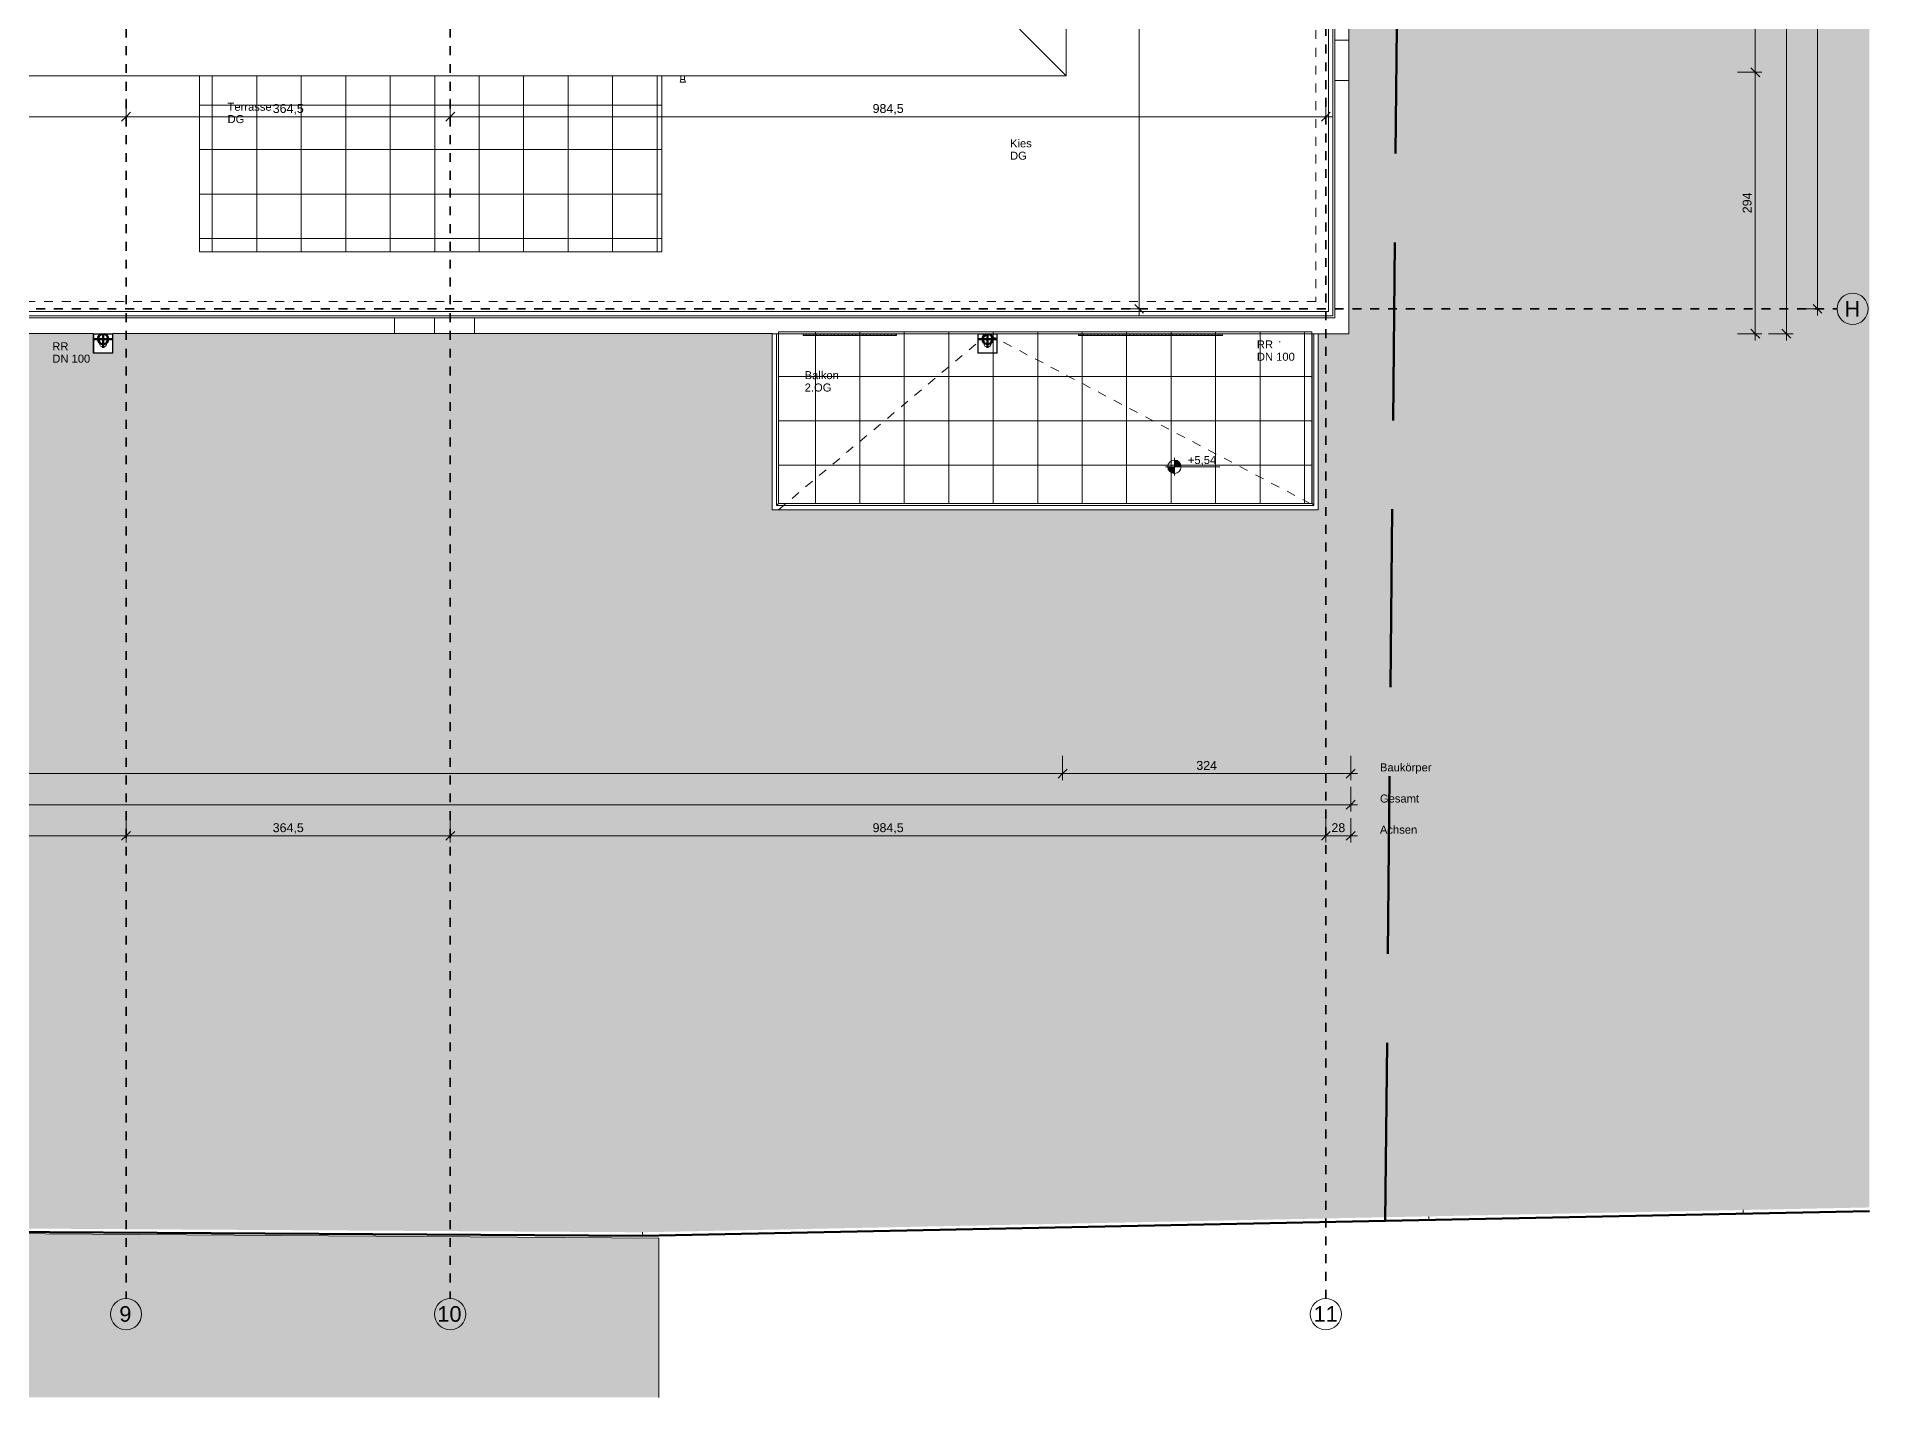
# Model space of a CAD drawing. Header units: metres. Extents: x 3.3 to 48.5, y 58.8 to 100.4.
# Drawn here: x 27.91 to 48.51, y 58.84 to 74.14 of the extents above; entities that cross this region are included whole.
import ezdxf

# ---------------------------------------------------------------- set-up
doc = ezdxf.new("R2010")
doc.units = ezdxf.units.M
doc.linetypes.add('Strich Punkt Mittel', pattern=[0.015875, 0.00635, -0.004763, 0, -0.004763])
doc.linetypes.add('Verdeckt', pattern=[0.003, 0.002, -0.001])
for name, color, linetype, lineweight in [('A-DETL-GENF_', 92, 'Continuous', 13), ('A-FLOR-HRAL', 11, 'Continuous', 5), ('A_2D', 7, 'Continuous', 5), ('A_Bemassung-50_', 4, 'Continuous', 9), ('A_Bemassung_', 4, 'Continuous', 9), ('A_Beschriftung_', 7, 'Continuous', 9), ('A_Decken', 8, 'Continuous', 13), ('A_Gelaender', 7, 'Continuous', 13), ('A_Grundstuecksgrenze', 5, 'Continuous', 70), ('A_Raeume', 7, 'Continuous', 13), ('A_Raster_', 1, 'Continuous', 9), ('A_Waende', 7, 'Continuous', 13), ('G-ANNO-DIMS_', 111, 'Continuous', 9), ('HT_E-Gesamt', 2, 'Continuous', 13), ('M-EQPM', 50, 'Continuous', 5), ('P-PIPE', 3, 'Continuous', 5), ('P-PIPE-CNTR', 3, 'Continuous', 5), ('Text', 250, 'Continuous', 9)]:
    doc.layers.add(name, color=color, linetype=linetype, lineweight=lineweight)
doc.styles.add('Arial', font='arial.ttf', dxfattribs={"height": 0.175})
doc.styles.add('Arial_1', font='arial.ttf', dxfattribs={"height": 0.09})
doc.styles.add('Arial_3', font='arial.ttf', dxfattribs={"height": 0.1})
doc.styles.add('Arial_7', font='arial.ttf', dxfattribs={"height": 0.0018})
doc.dimstyles.new('WGA-Bemaßung', dxfattribs={"dimscale": 0.3048, "dimtxt": 0.102026, "dimasz": 0.328084, "dimexe": 0.246063, "dimexo": 0.0625, "dimgap": 0.04101, "dimtad": 1, "dimdec": 1, "dimlfac": 100, "dimrnd": 0.5, "dimdsep": 46, "dimtxsty": 'Arial_3', "dimblk1": 'OBLIQUE', "dimblk2": 'OBLIQUE', "dimsah": 1, "dimcen": 0.09, "dimdle": 0.246063, "dimazin": 2, "dimtfac": 1, "dimtdec": 4, "dimtix": 1, "dimtmove": 0, "dimatfit": 3, "dimfxl": 0.656168, "dimfxlon": 1, "dimtvp": 1, "dimtolj": 1, "dimtzin": 0, "dimarcsym": 2})
pattern_1 = [(270, (0, 0.6096), (0.04, 0), [])]

# ---------------------------------------------------------------- blocks, each defined once
blk = doc.blocks.new('Geländer - Geländer-3409963-263_PP_DDS_BT1')
at = {"layer": 'A_Gelaender', "lineweight": 5}
for p, q in [((36.248, 68.888), (36.248, 70.798)), ((42.248, 70.798), (42.248, 68.888)), ((36.228, 68.868), (36.248, 68.888)), ((42.248, 68.888), (36.248, 68.888)), ((42.268, 68.868), (42.248, 68.888))]:
    blk.add_line(p, q, dxfattribs=at)
blk = doc.blocks.new('Typ des oberen Holms - Oberer Geländerholm_Innen_-3409968-263_PP_DDS_BT1')
at = {"layer": 'A_Gelaender', "lineweight": 5}
for p, q in [((36.228, 70.798), (36.228, 68.868)), ((42.268, 68.868), (42.268, 70.798)), ((36.228, 68.868), (42.268, 68.868))]:
    blk.add_line(p, q, dxfattribs=at)
blk = doc.blocks.new('Typ des oberen Holms - Oberer Geländerholm_Innen_-V3-263_PP_DDS_BT1')
at = {"layer": 'A_Gelaender', "lineweight": 5}
for p, q in [((36.228, 70.798), (36.228, 68.868)), ((42.268, 68.868), (42.268, 70.798)), ((36.228, 68.868), (42.268, 68.868))]:
    blk.add_line(p, q, dxfattribs=at)
blk = doc.blocks.new('Typ des oberen Holms - Oberer Geländerholm_Innen_-3410094-263_PP_DDS_BT1')
at = {"layer": 'A_Gelaender', "lineweight": 5}
for p, q in [((42.433, 71.048), (42.433, 87.588)), ((42.483, 87.638), (42.483, 70.998)), ((42.483, 70.998), (7.843, 70.998)), ((7.893, 71.048), (42.433, 71.048))]:
    blk.add_line(p, q, dxfattribs=at)
blk = doc.blocks.new('Typ des oberen Holms - Oberer Geländerholm_Innen_-V4-263_PP_DDS_BT1')
at = {"layer": 'A_Gelaender', "lineweight": 5}
for p, q in [((42.433, 87.588), (42.433, 71.048)), ((42.483, 87.638), (42.483, 70.998)), ((42.483, 70.998), (7.843, 70.998)), ((42.433, 71.048), (7.893, 71.048))]:
    blk.add_line(p, q, dxfattribs=at)
blk = doc.blocks.new('Basiswand _ Attika_BLE_0340_0100 - ___-7444911-263_PP_DDS_BT1')
at = {"layer": 'A_Waende'}
for p, q in [((38.963, 74.218), (39.483, 73.698)), ((39.483, 73.698), (10.843, 73.698))]:
    blk.add_line(p, q, dxfattribs=at)
blk = doc.blocks.new('Basiswand _ Attika_BLE_0340_0100 - ___-7444921-263_PP_DDS_BT1')
at = {"layer": 'A_Waende'}
for p, q in [((38.963, 84.938), (39.483, 85.458)), ((39.483, 85.458), (39.483, 73.698)), ((38.963, 84.938), (38.963, 78.425)), ((38.963, 77.975), (38.963, 74.218)), ((39.483, 73.698), (38.963, 74.218))]:
    blk.add_line(p, q, dxfattribs=at)
blk = doc.blocks.new('HLS_Rigol - 20x8cm-V22-263_PP_DDS_BT1')
at = {"layer": 'M-EQPM'}
h = blk.add_hatch(dxfattribs=at)
h.set_pattern_fill('FP_22', color=256, style=0, pattern_type=2)
h.set_pattern_definition(pattern_1)
h.paths.add_polyline_path([(1.029, -0.095), (1.05, -0.095), (1.05, -0.08), (0, -0.08), (0, -0.095), (0.852, -0.095)])
for p, q in [((0, -0.095), (0, -0.08)), ((0, -0.095), (1.05, -0.095)), ((0, -0.1), (0, -0.097)), ((0, -0.097), (1.05, -0.097)), ((0, -0.1), (1.05, -0.1)), ((0, -0.1), (1.05, -0.1)), ((1.05, -0.08), (1.05, -0.095)), ((1.05, -0.097), (1.05, -0.1))]:
    blk.add_line(p, q, dxfattribs=at)
blk = doc.blocks.new('HLS_Rigol - 20x8cm-V21-263_PP_DDS_BT1')
at = {"layer": 'M-EQPM'}
h = blk.add_hatch(dxfattribs=at)
h.set_pattern_fill('FP_22', color=256, style=0, pattern_type=2)
h.set_pattern_definition(pattern_1)
h.paths.add_polyline_path([(0.884, -0.095), (1.62, -0.095), (1.62, -0.08), (0, -0.08), (0, -0.095), (0.707, -0.095)])
for p, q in [((0, -0.095), (0, -0.08)), ((0, -0.095), (1.62, -0.095)), ((0, -0.1), (0, -0.097)), ((0, -0.097), (1.62, -0.097)), ((0, -0.1), (1.62, -0.1)), ((0, -0.1), (1.62, -0.1)), ((1.62, -0.08), (1.62, -0.095)), ((1.62, -0.097), (1.62, -0.1))]:
    blk.add_line(p, q, dxfattribs=at)
blk = doc.blocks.new('Kemperventil - Standard-10796993-263_PP_DDS_BT1')
at = {"layer": 'HT_E-Gesamt'}
for p, q in [((0.125, 0.19), (0.119, 0.19)), ((0.131, 0.19), (0.125, 0.19))]:
    blk.add_line(p, q, dxfattribs=at)
blk = doc.blocks.new('Kemperventil - Standard-V34-263_PP_DDS_BT1')
at = {"layer": 'HT_E-Gesamt'}
for p, q in [((0.095, 0.19), (0.105, 0.16)), ((0.125, 0.19), (0.095, 0.19)), ((0.105, 0.16), (0.105, 0.12)), ((0.125, 0.16), (0.105, 0.16)), ((0.155, 0.19), (0.125, 0.19)), ((0.145, 0.16), (0.125, 0.16)), ((0.145, 0.16), (0.155, 0.19)), ((0.145, 0.12), (0.145, 0.16))]:
    blk.add_line(p, q, dxfattribs=at)
blk = doc.blocks.new('Allg_Notueberlauf_rechteckig1 - Allg_Notueberlauf_rechteckig 100x600-10978595-263_PP_DDS_BT1')
at = {"layer": 'A-DETL-GENF_'}
blk.add_line((42.503, 74.098), (42.663, 74.098), dxfattribs=at)
blk = doc.blocks.new('HLS_Wasserfangkasten - HLS_Wasserfangkasten-10979366-263_PP_DDS_BT1')
at = {"layer": 'M-EQPM'}
for p, q in [((-0.11, 0.11), (-0.11, -0.11)), ((-0.105, -0.105), (-0.105, 0.105)), ((-0.105, 0.105), (0.105, 0.105)), ((0.105, 0.105), (0.105, -0.105)), ((0.11, -0.11), (0.11, 0.11)), ((-0.11, -0.11), (0.11, -0.11)), ((0.105, -0.105), (-0.105, -0.105))]:
    blk.add_line(p, q, dxfattribs=at)
for start, end in [(167.3361, 180), (180, 360), (360, 12.6639)]:
    blk.add_arc((0, 0), 0.04, start, end, dxfattribs=at)
blk = doc.blocks.new('HLS_Wasserfangkasten - HLS_Wasserfangkasten-V37-263_PP_DDS_BT1')
at = {"layer": 'M-EQPM'}
for p, q in [((-0.105, -0.105), (-0.105, 0.105)), ((-0.105, 0.105), (0.105, 0.105)), ((0.105, 0.105), (0.105, -0.105)), ((0.105, -0.105), (-0.105, -0.105))]:
    blk.add_line(p, q, dxfattribs=at)
for start, end in [(167.3567, 180), (180, 360), (360, 12.6433)]:
    blk.add_arc((0, 0), 0.04, start, end, dxfattribs=at)
blk = doc.blocks.new('Allg_Notueberlauf_rechteckig1 - Allg_Notueberlauf_rechteckig 100x600-V42-263_PP_DDS_BT1')
at = {"layer": 'A-DETL-GENF_'}
blk.add_line((32.381, 70.978), (32.381, 70.801), dxfattribs=at)
blk = doc.blocks.new('Family - ___-3180367-263_PP_DDS_BT1')
at = {"layer": 'A_Grundstuecksgrenze'}
for p, q in [((3.628, 60.842), (34.721, 60.655)), ((34.721, 60.655), (43.074, 60.824)), ((43.074, 60.824), (48.515, 60.934))]:
    blk.add_line(p, q, dxfattribs=at)
blk = doc.blocks.new('Dtai_Fluchtlinie_Grenzlinie - Dtai_Grenzlinie-4164918-263_PP_DDS_BT1')
at = {"layer": 'A-DETL-GENF_', "lineweight": 70}
for p, q in [((0.45, 0), (2.45, 0)), ((3.45, 0), (5.45, 0)), ((6.45, 0), (8.45, 0)), ((9.45, 0), (11.45, 0)), ((12.45, 0), (14.45, 0)), ((15.45, 0), (17.45, 0)), ((18.45, 0), (20.45, 0)), ((21.45, 0), (23.45, 0)), ((24.45, 0), (26.45, 0)), ((27.45, 0), (29.45, 0))]:
    blk.add_line(p, q, dxfattribs=at)
blk = doc.blocks.new('Raster - BS_Achse-112124-263_PP_DDS_BT1')
at = {"layer": 'A_Beschriftung_'}
blk.add_circle((0, 0), 0.0035, dxfattribs=at)
blk = doc.blocks.new('Höhenkoten - 018-55641-263_PP_DDS_BT1')
at = {"layer": 'G-ANNO-DIMS_'}
h = blk.add_hatch(color=256, dxfattribs=at)
edge = h.paths.add_edge_path()
edge.add_line((0, 0), (0, -0.0015))
edge.add_arc((0, 0), 0.0015, 180, 270, ccw=False)
edge.add_line((-0.0015, 0), (0, 0))
h = blk.add_hatch(color=256, dxfattribs=at)
edge = h.paths.add_edge_path()
edge.add_line((0, 0), (0, 0.0015))
edge.add_arc((0, 0), 0.0015, 0, 90, ccw=False)
edge.add_line((0.0015, 0), (0, 0))
for p, q in [((-0.002, 0), (0.01024, 0)), ((0, 0), (0, 0.002)), ((0, 0), (0, -0.002))]:
    blk.add_line(p, q, dxfattribs=at)
blk.add_circle((0, 0), 0.0015, dxfattribs=at)
blk = doc.blocks.new('DIMBLOCK3-263_PP_DDS_BT1')
at = {"layer": 'A_Bemassung-50_', "transparency": 16777216}
for p, q in [((47.582, 87.818), (47.382, 87.818)), ((47.582, 87.893), (47.582, 70.723)), ((47.582, 87.818), (47.657, 87.818)), ((47.582, 70.798), (47.382, 70.798)), ((47.582, 70.798), (47.657, 70.798))]:
    blk.add_line(p, q, dxfattribs=at)
at = {"layer": 'A_Bemassung-50_', "lineweight": 35, "transparency": 16777216}
for p, q in [((47.582, 87.818), (47.532, 87.868)), ((47.582, 87.818), (47.632, 87.768)), ((47.582, 70.798), (47.532, 70.848)), ((47.582, 70.798), (47.632, 70.748))]:
    blk.add_line(p, q, dxfattribs=at)
at = {"layer": 'A_Bemassung-50_', "color": 0, "transparency": 16777216, "insert": (47.44, 79.154), "char_height": 0.1, "width": 0.36918, "attachment_point": 1, "rotation": 90, "line_spacing_factor": 0.941778, "style": 'Arial_3'}
blk.add_mtext('1702', dxfattribs=at)
blk = doc.blocks.new('_Oblique')
at = {"color": 0, "linetype": 'ByBlock', "lineweight": -2}
blk.add_line((-0.5, -0.5), (0.5, 0.5), dxfattribs=at)
blk = doc.blocks.new('DIMBLOCK4-263_PP_DDS_BT1')
at = {"layer": 'A_Bemassung-50_', "transparency": 16777216}
for p, q in [((7.643, 65.502), (7.643, 65.702)), ((42.683, 65.502), (42.683, 65.702)), ((7.568, 65.502), (42.758, 65.502)), ((7.643, 65.502), (7.643, 65.427)), ((42.683, 65.502), (42.683, 65.427))]:
    blk.add_line(p, q, dxfattribs=at)
at = {"layer": 'A_Bemassung-50_', "lineweight": 35, "transparency": 16777216}
for p, q in [((7.643, 65.502), (7.693, 65.552)), ((42.683, 65.502), (42.733, 65.552)), ((7.643, 65.502), (7.593, 65.452)), ((42.683, 65.502), (42.633, 65.452))]:
    blk.add_line(p, q, dxfattribs=at)
at = {"layer": 'A_Bemassung-50_', "color": 0, "transparency": 16777216, "insert": (25.009, 65.644), "char_height": 0.1, "width": 0.36918, "attachment_point": 1, "line_spacing_factor": 0.941778, "style": 'Arial_3'}
blk.add_mtext('3504', dxfattribs=at)
blk = doc.blocks.new('DIMBLOCK16-263_PP_DDS_BT1')
at = {"layer": 'A_Bemassung-50_', "transparency": 16777216}
for p, q in [((47.232, 87.818), (47.032, 87.818)), ((47.232, 87.893), (47.232, 73.738)), ((47.232, 87.818), (47.307, 87.818)), ((47.232, 73.738), (47.032, 73.738)), ((47.232, 73.738), (47.307, 73.738))]:
    blk.add_line(p, q, dxfattribs=at)
at = {"layer": 'A_Bemassung-50_', "lineweight": 35, "transparency": 16777216}
for p, q in [((47.232, 87.818), (47.182, 87.868)), ((47.232, 87.818), (47.282, 87.768)), ((47.232, 73.738), (47.182, 73.788)), ((47.232, 73.738), (47.282, 73.688))]:
    blk.add_line(p, q, dxfattribs=at)
at = {"layer": 'A_Bemassung-50_', "color": 0, "transparency": 16777216, "insert": (47.09, 80.624), "char_height": 0.1, "width": 0.36918, "attachment_point": 1, "rotation": 90, "line_spacing_factor": 0.941778, "style": 'Arial_3'}
blk.add_mtext('1408', dxfattribs=at)
blk = doc.blocks.new('DIMBLOCK17-263_PP_DDS_BT1')
at = {"layer": 'A_Bemassung-50_', "lineweight": 35, "transparency": 16777216}
for p, q in [((47.232, 73.738), (47.182, 73.788)), ((47.232, 73.738), (47.282, 73.688)), ((47.232, 70.798), (47.182, 70.848)), ((47.232, 70.798), (47.282, 70.748))]:
    blk.add_line(p, q, dxfattribs=at)
at = {"layer": 'A_Bemassung-50_', "transparency": 16777216}
for p, q in [((47.232, 73.738), (47.032, 73.738)), ((47.232, 73.738), (47.232, 70.723)), ((47.232, 73.738), (47.307, 73.738)), ((47.232, 70.798), (47.032, 70.798)), ((47.232, 70.798), (47.307, 70.798))]:
    blk.add_line(p, q, dxfattribs=at)
at = {"layer": 'A_Bemassung-50_', "color": 0, "transparency": 16777216, "insert": (47.09, 72.153), "char_height": 0.1, "width": 0.27688, "attachment_point": 1, "rotation": 90, "line_spacing_factor": 0.941778, "style": 'Arial_3'}
blk.add_mtext('294', dxfattribs=at)
blk = doc.blocks.new('DIMBLOCK18-263_PP_DDS_BT1')
at = {"layer": 'A_Bemassung-50_', "transparency": 16777216}
for p, q in [((40.304, 78.39), (40.104, 78.39)), ((40.304, 71.003), (40.304, 78.39)), ((40.304, 78.39), (40.379, 78.39)), ((40.304, 71.078), (40.104, 71.078)), ((40.304, 71.078), (40.379, 71.078))]:
    blk.add_line(p, q, dxfattribs=at)
at = {"layer": 'A_Bemassung-50_', "lineweight": 35, "transparency": 16777216}
for p, q in [((40.304, 78.39), (40.254, 78.44)), ((40.304, 78.39), (40.354, 78.34)), ((40.304, 71.078), (40.254, 71.128)), ((40.304, 71.078), (40.354, 71.028))]:
    blk.add_line(p, q, dxfattribs=at)
at = {"layer": 'A_Bemassung-50_', "color": 0, "transparency": 16777216, "insert": (40.161, 74.561), "char_height": 0.1, "width": 0.41627, "attachment_point": 1, "rotation": 90, "line_spacing_factor": 0.941778, "style": 'Arial_3'}
blk.add_mtext('731,5', dxfattribs=at)
blk = doc.blocks.new('DIMBLOCK22-263_PP_DDS_BT1')
at = {"layer": 'A_Bemassung-50_', "transparency": 16777216}
for p, q in [((10.883, 65.852), (10.883, 66.052)), ((39.443, 65.852), (39.443, 66.052)), ((10.883, 65.852), (39.443, 65.852)), ((10.883, 65.852), (10.883, 65.777)), ((39.443, 65.852), (39.443, 65.777))]:
    blk.add_line(p, q, dxfattribs=at)
at = {"layer": 'A_Bemassung-50_', "lineweight": 35, "transparency": 16777216}
for p, q in [((10.883, 65.852), (10.833, 65.802)), ((10.883, 65.852), (10.933, 65.902)), ((39.443, 65.852), (39.393, 65.802)), ((39.443, 65.852), (39.493, 65.902))]:
    blk.add_line(p, q, dxfattribs=at)
at = {"layer": 'A_Bemassung-50_', "color": 0, "transparency": 16777216, "insert": (25.009, 65.994), "char_height": 0.1, "width": 0.36918, "attachment_point": 1, "line_spacing_factor": 0.941778, "style": 'Arial_3'}
blk.add_mtext('2856', dxfattribs=at)
blk = doc.blocks.new('DIMBLOCK23-263_PP_DDS_BT1')
at = {"layer": 'A_Bemassung-50_', "transparency": 16777216}
for p, q in [((39.443, 65.852), (39.443, 66.052)), ((42.683, 65.852), (42.683, 66.052)), ((39.443, 65.852), (42.758, 65.852)), ((39.443, 65.852), (39.443, 65.777)), ((42.683, 65.852), (42.683, 65.777))]:
    blk.add_line(p, q, dxfattribs=at)
at = {"layer": 'A_Bemassung-50_', "lineweight": 35, "transparency": 16777216}
for p, q in [((39.443, 65.852), (39.393, 65.802)), ((39.443, 65.852), (39.493, 65.902)), ((42.683, 65.852), (42.633, 65.802)), ((42.683, 65.852), (42.733, 65.902))]:
    blk.add_line(p, q, dxfattribs=at)
at = {"layer": 'A_Bemassung-50_', "color": 0, "transparency": 16777216, "insert": (40.947, 65.994), "char_height": 0.1, "width": 0.27688, "attachment_point": 1, "line_spacing_factor": 0.941778, "style": 'Arial_3'}
blk.add_mtext('324', dxfattribs=at)
blk = doc.blocks.new('DIMBLOCK27-263_PP_DDS_BT1')
at = {"layer": 'A_Bemassung-50_', "transparency": 16777216}
for p, q in [((22.168, 73.238), (22.168, 73.438)), ((28.913, 73.238), (28.913, 73.438)), ((22.168, 73.238), (28.913, 73.238)), ((22.168, 73.238), (22.168, 73.163)), ((28.913, 73.238), (28.913, 73.163))]:
    blk.add_line(p, q, dxfattribs=at)
at = {"layer": 'A_Bemassung-50_', "lineweight": 35, "transparency": 16777216}
for p, q in [((22.168, 73.238), (22.118, 73.188)), ((22.168, 73.238), (22.218, 73.288)), ((28.913, 73.238), (28.863, 73.188)), ((28.913, 73.238), (28.963, 73.288))]:
    blk.add_line(p, q, dxfattribs=at)
at = {"layer": 'A_Bemassung-50_', "color": 0, "transparency": 16777216, "insert": (25.367, 73.38), "char_height": 0.1, "width": 0.41627, "attachment_point": 1, "line_spacing_factor": 0.941778, "style": 'Arial_3'}
blk.add_mtext('674,5', dxfattribs=at)
blk = doc.blocks.new('DIMBLOCK28-263_PP_DDS_BT1')
at = {"layer": 'A_Bemassung-50_', "transparency": 16777216}
for p, q in [((28.913, 73.238), (28.913, 73.438)), ((32.558, 73.238), (32.558, 73.438)), ((28.913, 73.238), (32.558, 73.238)), ((28.913, 73.238), (28.913, 73.163)), ((32.558, 73.238), (32.558, 73.163))]:
    blk.add_line(p, q, dxfattribs=at)
at = {"layer": 'A_Bemassung-50_', "lineweight": 35, "transparency": 16777216}
for p, q in [((28.913, 73.238), (28.863, 73.188)), ((28.913, 73.238), (28.963, 73.288)), ((32.558, 73.238), (32.508, 73.188)), ((32.558, 73.238), (32.608, 73.288))]:
    blk.add_line(p, q, dxfattribs=at)
at = {"layer": 'A_Bemassung-50_', "color": 0, "transparency": 16777216, "insert": (30.562, 73.38), "char_height": 0.1, "width": 0.41627, "attachment_point": 1, "line_spacing_factor": 0.941778, "style": 'Arial_3'}
blk.add_mtext('364,5', dxfattribs=at)
blk = doc.blocks.new('DIMBLOCK29-263_PP_DDS_BT1')
at = {"layer": 'A_Bemassung-50_', "transparency": 16777216}
for p, q in [((32.558, 73.238), (32.558, 73.438)), ((42.403, 73.238), (42.403, 73.438)), ((32.558, 73.238), (42.478, 73.238)), ((32.558, 73.238), (32.558, 73.163)), ((42.403, 73.238), (42.403, 73.163))]:
    blk.add_line(p, q, dxfattribs=at)
at = {"layer": 'A_Bemassung-50_', "lineweight": 35, "transparency": 16777216}
for p, q in [((32.558, 73.238), (32.508, 73.188)), ((32.558, 73.238), (32.608, 73.288)), ((42.403, 73.238), (42.353, 73.188)), ((42.403, 73.238), (42.453, 73.288))]:
    blk.add_line(p, q, dxfattribs=at)
at = {"layer": 'A_Bemassung-50_', "color": 0, "transparency": 16777216, "insert": (37.307, 73.38), "char_height": 0.1, "width": 0.41627, "attachment_point": 1, "line_spacing_factor": 0.941778, "style": 'Arial_3'}
blk.add_mtext('984,5', dxfattribs=at)
blk = doc.blocks.new('BS_Maßkette_AT_PP - unten oder rechts-9611919-263_PP_DDS_BT1')
at = {"layer": 'A_Beschriftung_', "char_height": 0.0018, "attachment_point": 1, "style": 'Arial_7'}
for s, insert, width in [('Baukörper', (-0.00023, -0.02079), 0.0137089), ('Gesamt', (-0.00023, -0.02779), 0.0102616), ('Achsen', (-0.00023, -0.03479), 0.0099409)]:
    blk.add_mtext(s, dxfattribs=dict(at, insert=insert, width=width))
blk = doc.blocks.new('DIMBLOCK43-263_PP_DDS_BT1')
at = {"layer": 'A_Bemassung-50_', "transparency": 16777216}
for p, q in [((22.168, 65.152), (22.168, 65.352)), ((28.913, 65.152), (28.913, 65.352)), ((22.168, 65.152), (28.913, 65.152)), ((22.168, 65.152), (22.168, 65.077)), ((28.913, 65.152), (28.913, 65.077))]:
    blk.add_line(p, q, dxfattribs=at)
at = {"layer": 'A_Bemassung-50_', "lineweight": 35, "transparency": 16777216}
for p, q in [((22.168, 65.152), (22.118, 65.102)), ((22.168, 65.152), (22.218, 65.202)), ((28.913, 65.152), (28.863, 65.102)), ((28.913, 65.152), (28.963, 65.202))]:
    blk.add_line(p, q, dxfattribs=at)
at = {"layer": 'A_Bemassung-50_', "color": 0, "transparency": 16777216, "insert": (25.367, 65.294), "char_height": 0.1, "width": 0.41627, "attachment_point": 1, "line_spacing_factor": 0.941778, "style": 'Arial_3'}
blk.add_mtext('674,5', dxfattribs=at)
blk = doc.blocks.new('DIMBLOCK44-263_PP_DDS_BT1')
at = {"layer": 'A_Bemassung-50_', "transparency": 16777216}
for p, q in [((28.913, 65.152), (28.913, 65.352)), ((32.558, 65.152), (32.558, 65.352)), ((28.913, 65.152), (32.558, 65.152)), ((28.913, 65.152), (28.913, 65.077)), ((32.558, 65.152), (32.558, 65.077))]:
    blk.add_line(p, q, dxfattribs=at)
at = {"layer": 'A_Bemassung-50_', "lineweight": 35, "transparency": 16777216}
for p, q in [((28.913, 65.152), (28.863, 65.102)), ((28.913, 65.152), (28.963, 65.202)), ((32.558, 65.152), (32.508, 65.102)), ((32.558, 65.152), (32.608, 65.202))]:
    blk.add_line(p, q, dxfattribs=at)
at = {"layer": 'A_Bemassung-50_', "color": 0, "transparency": 16777216, "insert": (30.562, 65.294), "char_height": 0.1, "width": 0.41627, "attachment_point": 1, "line_spacing_factor": 0.941778, "style": 'Arial_3'}
blk.add_mtext('364,5', dxfattribs=at)
blk = doc.blocks.new('DIMBLOCK45-263_PP_DDS_BT1')
at = {"layer": 'A_Bemassung-50_', "transparency": 16777216}
for p, q in [((32.558, 65.152), (32.558, 65.352)), ((42.403, 65.152), (42.403, 65.352)), ((32.558, 65.152), (42.403, 65.152)), ((32.558, 65.152), (32.558, 65.077)), ((42.403, 65.152), (42.403, 65.077))]:
    blk.add_line(p, q, dxfattribs=at)
at = {"layer": 'A_Bemassung-50_', "lineweight": 35, "transparency": 16777216}
for p, q in [((32.558, 65.152), (32.508, 65.102)), ((32.558, 65.152), (32.608, 65.202)), ((42.403, 65.152), (42.353, 65.102)), ((42.403, 65.152), (42.453, 65.202))]:
    blk.add_line(p, q, dxfattribs=at)
at = {"layer": 'A_Bemassung-50_', "color": 0, "transparency": 16777216, "insert": (37.307, 65.294), "char_height": 0.1, "width": 0.41627, "attachment_point": 1, "line_spacing_factor": 0.941778, "style": 'Arial_3'}
blk.add_mtext('984,5', dxfattribs=at)
blk = doc.blocks.new('DIMBLOCK46-263_PP_DDS_BT1')
at = {"layer": 'A_Bemassung-50_', "transparency": 16777216}
for p, q in [((42.403, 65.152), (42.403, 65.352)), ((42.683, 65.152), (42.683, 65.352)), ((42.403, 65.152), (42.758, 65.152)), ((42.403, 65.152), (42.403, 65.077)), ((42.683, 65.152), (42.683, 65.077))]:
    blk.add_line(p, q, dxfattribs=at)
at = {"layer": 'A_Bemassung-50_', "lineweight": 35, "transparency": 16777216}
for p, q in [((42.403, 65.152), (42.353, 65.102)), ((42.403, 65.152), (42.453, 65.202)), ((42.683, 65.152), (42.633, 65.102)), ((42.683, 65.152), (42.733, 65.202))]:
    blk.add_line(p, q, dxfattribs=at)
at = {"layer": 'A_Bemassung-50_', "color": 0, "transparency": 16777216, "insert": (42.466, 65.294), "char_height": 0.1, "width": 0.18459, "attachment_point": 1, "line_spacing_factor": 0.941778, "style": 'Arial_3'}
blk.add_mtext('28', dxfattribs=at)
blk = doc.blocks.new('DIMBLOCK51-263_PP_DDS_BT1')
at = {"layer": 'A_Bemassung-50_', "transparency": 16777216}
for p, q in [((47.932, 78.39), (47.732, 78.39)), ((47.932, 71.003), (47.932, 78.39)), ((47.932, 78.39), (48.007, 78.39)), ((47.932, 71.078), (47.732, 71.078)), ((47.932, 71.078), (48.007, 71.078))]:
    blk.add_line(p, q, dxfattribs=at)
at = {"layer": 'A_Bemassung-50_', "lineweight": 35, "transparency": 16777216}
for p, q in [((47.932, 78.39), (47.882, 78.44)), ((47.932, 78.39), (47.982, 78.34)), ((47.932, 71.078), (47.882, 71.128)), ((47.932, 71.078), (47.982, 71.028))]:
    blk.add_line(p, q, dxfattribs=at)
at = {"layer": 'A_Bemassung-50_', "color": 0, "transparency": 16777216, "insert": (47.79, 74.561), "char_height": 0.1, "width": 0.41627, "attachment_point": 1, "rotation": 90, "line_spacing_factor": 0.941778, "style": 'Arial_3'}
blk.add_mtext('731,5', dxfattribs=at)

msp = doc.modelspace()

# ---------------------------------------------------------------- hatches: boundary and pattern name
at = {"layer": 'A-DETL-GENF_'}
h = msp.add_hatch(color=7, dxfattribs=at)
h.paths.add_polyline_path([(34.721, 60.695), (48.5147, 60.9742), (48.5147, 89.3718), (26.922, 90.2112), (3.2658, 93.9965), (3.2658, 60.8843), (3.9728, 60.8797), (34.7182, 60.695)])
h.paths.add_polyline_path([(45.7835, 66.2829), (45.7835, 66.2829), (45.7971, 66.2829)])
h.paths.add_polyline_path([(7.7127, 68.818), (7.6627, 68.818), (7.6627, 82.3889), (5.6628, 82.387), (5.6627, 82.388), (5.6627, 87.528), (7.6427, 87.528), (7.6427, 88.018), (22.2377, 88.018), (22.2377, 88.998), (25.5977, 88.998), (25.5977, 88.018), (42.6827, 88.018), (42.6827, 87.528), (44.6627, 87.528), (44.6627, 82.388), (42.6627, 82.388), (42.6627, 70.798), (42.3177, 70.798), (42.3177, 68.818), (36.1777, 68.818), (36.1777, 70.8006), (28.7649, 70.8006), (28.7649, 70.578), (28.5449, 70.578), (28.5449, 70.8004), (21.6481, 70.7965), (21.6481, 68.818), (15.5127, 68.818), (15.5127, 70.8167), (11.8027, 70.8167), (11.8027, 68.818), (8.9219, 68.818)])
at = {"layer": 'A-DETL-GENF_', "lineweight": 5}
h = msp.add_hatch(dxfattribs=at)
h.set_pattern_fill('FP_24', color=252, style=0, pattern_type=2)
h.set_pattern_definition([(90, (-1.337, 1.318), (-0.5, 0), []), (180, (-1.337, 1.318), (-1e-16, -0.5), [])])
h.paths.add_polyline_path([(39.3639, 68.888), (42.2477, 68.888), (42.2477, 70.818), (36.2477, 70.818), (36.2477, 68.888), (38.7462, 68.888)])
h.paths.add_polyline_path([(11.3965, 68.888), (11.7327, 68.888), (11.7327, 70.818), (7.7327, 70.818), (7.7327, 68.888), (11.0429, 68.888)])
h.paths.add_polyline_path([(15.6385, 68.888), (21.5781, 68.888), (21.5781, 70.818), (15.5127, 70.818), (15.5127, 68.888), (15.5752, 68.888)])
h.paths.add_polyline_path([(42.6827, 82.458), (44.5927, 82.458), (44.5927, 87.458), (42.6627, 87.458), (42.6627, 82.458)])
h.paths.add_polyline_path([(7.4427, 82.458), (7.6627, 82.458), (7.6627, 87.458), (5.7327, 87.458), (5.7327, 82.458), (6.2599, 82.458)])
h.paths.add_polyline_path([(25.36, 88.018), (25.4177, 88.018), (25.4177, 88.818), (22.4177, 88.818), (22.4177, 88.018), (25.1832, 88.018)])
h = msp.add_hatch(dxfattribs=at)
h.set_pattern_fill('FP_23', color=252, style=0, pattern_type=2)
h.set_pattern_definition([(90, (-0.11733, 0.368), (-0.5, 0), []), (180, (-0.11733, 0.368), (-1e-16, -0.5), [])])
h.paths.add_polyline_path([(16.6991, 71.718), (21.6909, 71.718), (21.6909, 73.698), (16.4909, 73.698), (16.4909, 71.718)])
h.paths.add_polyline_path([(34.3744, 71.718), (34.9382, 71.718), (34.9382, 73.698), (29.7382, 73.698), (29.7382, 71.718), (33.6674, 71.718)])
h.paths.add_polyline_path([(10.3359, 78.667), (10.8427, 78.667), (10.8427, 83.868), (8.8827, 83.868), (8.8827, 78.667), (9.5279, 78.667)])
h.paths.add_polyline_path([(39.4827, 79.143), (41.4427, 79.143), (41.4427, 84.3537), (39.4827, 84.3537), (39.4827, 79.318)])
h.paths.add_polyline_path([(22.5319, 85.456), (27.9077, 85.456), (27.9077, 87.488), (22.4177, 87.488), (22.4177, 85.456)])
h.paths.add_polyline_path([(22.4377, 86.888), (22.4377, 87.088), (22.6377, 87.088), (22.4627, 87.063), (22.4422, 86.9194)])
at = {"layer": 'A-DETL-GENF_'}
msp.add_hatch(color=253, dxfattribs=at).paths.add_polyline_path([(17.4061, 58.8389), (34.9031, 58.8389), (34.9031, 60.6296), (3.2658, 60.8443), (3.2658, 58.8389), (14.578, 58.8389)])

# ---------------------------------------------------------------- linework, layer by layer
at = {"layer": 'A_2D', "linetype": 'Verdeckt', "lineweight": 13}
for p, q in [((42.2913, 87.4118), (42.2913, 71.1618)), ((42.2913, 71.1618), (8.0563, 71.1618))]:
    msp.add_line(p, q, dxfattribs=at)
at = {"layer": 'A_2D'}
for p, q in [((42.6627, 82.388), (42.6627, 70.798)), ((28.5449, 70.8004), (21.6481, 70.7965)), ((28.5449, 70.578), (28.5449, 70.8004)), ((36.1777, 70.8006), (28.7649, 70.8006)), ((28.7649, 70.8006), (28.7649, 70.578)), ((36.1777, 68.818), (36.1777, 70.8006)), ((42.6627, 70.798), (42.3177, 70.798)), ((42.3177, 70.798), (42.3177, 68.818)), ((28.7649, 70.578), (28.5449, 70.578)), ((42.3177, 68.818), (36.1777, 68.818))]:
    msp.add_line(p, q, dxfattribs=at)
at = {"layer": 'A_2D', "lineweight": 13}
for p, q in [((29.7382, 73.698), (29.7382, 71.718)), ((34.9382, 73.698), (29.7382, 73.698)), ((34.9382, 71.718), (34.9382, 73.698)), ((29.7382, 71.718), (34.9382, 71.718)), ((36.2477, 70.818), (36.2477, 68.888)), ((42.2477, 70.818), (36.2477, 70.818)), ((42.2477, 68.888), (42.2477, 70.818)), ((36.2477, 68.888), (42.2477, 68.888)), ((34.9031, 60.6296), (3.2658, 60.8443)), ((34.9031, 58.8389), (34.9031, 60.6296))]:
    msp.add_line(p, q, dxfattribs=at)
at = {"layer": 'A_2D', "linetype": 'Verdeckt'}
for p, q in [((36.2477, 68.818), (38.6037, 70.795)), ((38.6037, 70.795), (42.2677, 68.868))]:
    msp.add_line(p, q, dxfattribs=at)
at = {"layer": 'A_Decken'}
for p, q in [((42.5027, 87.658), (42.5027, 70.978)), ((29.7382, 71.718), (29.7382, 73.698)), ((34.9382, 73.698), (34.9382, 71.718)), ((34.9382, 71.718), (29.7382, 71.718)), ((42.5027, 70.978), (7.8227, 70.978)), ((36.2477, 70.798), (36.2477, 68.888)), ((36.5273, 70.781), (36.5273, 70.783)), ((37.5773, 70.783), (37.5773, 70.781)), ((39.6205, 70.781), (39.6205, 70.783)), ((41.2405, 70.783), (41.2405, 70.781)), ((42.2477, 68.888), (42.2477, 70.798)), ((36.2477, 68.888), (42.2477, 68.888))]:
    msp.add_line(p, q, dxfattribs=at)
at = {"layer": 'A_Raeume', "color": 8, "linetype": 'Verdeckt'}
for p, q in [((36.2477, 70.798), (36.2477, 68.888)), ((42.2477, 70.798), (42.2477, 68.888)), ((42.2477, 68.888), (36.2477, 68.888)), ((3.6279, 60.8418), (34.7209, 60.655)), ((45.4895, 60.873), (48.5147, 60.9342)), ((46.1317, 60.886), (48.5147, 60.9342)), ((34.7208, 60.655), (34.7222, 60.655))]:
    msp.add_line(p, q, dxfattribs=at)
at = {"layer": 'A_Raster_', "linetype": 'Strich Punkt Mittel', "lineweight": 35}
for p, q in [((28.9127, 94.2296), (28.9127, 59.9489)), ((32.5577, 94.2296), (32.5577, 59.9489)), ((42.4027, 59.9489), (42.4027, 94.2296)), ((4.7026, 71.078), (48.1518, 71.078))]:
    msp.add_line(p, q, dxfattribs=at)
at = {"layer": 'A_Waende'}
for p, q in [((42.6627, 73.6452), (42.5027, 73.6452)), ((31.9306, 70.8006), (31.9306, 70.978)), ((32.8306, 70.978), (32.8306, 70.8006)), ((28.7649, 70.798), (28.5449, 70.798)), ((42.3177, 70.798), (36.1777, 70.798)), ((48.5147, 60.9342), (34.7222, 60.655)), ((43.5621, 60.874), (43.5629, 60.834)), ((47.0942, 60.9455), (47.095, 60.9055)), ((35.0481, 60.653), (22.3397, 60.7294)), ((34.7214, 60.695), (34.7222, 60.655)), ((35.0482, 60.6616), (35.0481, 60.653))]:
    msp.add_line(p, q, dxfattribs=at)
at = {"layer": 'P-PIPE', "color": 150, "lineweight": 100}
for centre, radius, start, end in [((28.6549, 70.7383), 0.0572, 106.41097, 180), ((28.6549, 70.7383), 0.0571, 180, 270), ((28.6549, 70.7383), 0.0571, 270, 0), ((28.6549, 70.7383), 0.0571, 0, 73.58903), ((38.5989, 70.7383), 0.0571, 106.452, 180), ((38.5989, 70.7383), 0.0571, 180, 270), ((38.5989, 70.7383), 0.0571, 270, 0), ((38.5989, 70.7383), 0.0571, 0, 73.548)]:
    msp.add_arc(centre, radius, start, end, dxfattribs=at)
at = {"layer": 'P-PIPE-CNTR', "color": 150, "lineweight": 100}
for p, q in [((28.5549, 70.7383), (28.7549, 70.7383)), ((28.6549, 70.6383), (28.6549, 70.793)), ((38.4989, 70.7383), (38.6989, 70.7383)), ((38.5989, 70.6383), (38.5989, 70.793))]:
    msp.add_line(p, q, dxfattribs=at)

# ---------------------------------------------------------------- block references
at = {"layer": 'A-DETL-GENF_', "rotation": 89.44490754171983}
msp.add_blockref('Dtai_Fluchtlinie_Grenzlinie - Dtai_Grenzlinie-4164918-263_PP_DDS_BT1', (43.0679, 60.374), dxfattribs=at)
at = {"layer": 'A-DETL-GENF_'}
for name in ['Allg_Notueberlauf_rechteckig1 - Allg_Notueberlauf_rechteckig 100x600-10978595-263_PP_DDS_BT1', 'Allg_Notueberlauf_rechteckig1 - Allg_Notueberlauf_rechteckig 100x600-V42-263_PP_DDS_BT1']:
    msp.add_blockref(name, (0, 0), dxfattribs=at)
at = {"layer": 'A-FLOR-HRAL'}
msp.add_blockref('Geländer - Geländer-3409963-263_PP_DDS_BT1', (0, 0), dxfattribs=at)
at = {"layer": 'A_Beschriftung_', "xscale": 49.99999999999998, "yscale": 49.99999999999998, "zscale": 49.99999999999998}
for p, rotation in [((48.3268, 71.078), 269.9999999999997), ((28.9127, 59.7739), 180), ((32.5577, 59.7739), 180)]:
    msp.add_blockref('Raster - BS_Achse-112124-263_PP_DDS_BT1', p, dxfattribs=dict(at, rotation=rotation))
at = {"layer": 'A_Beschriftung_'}
for name, p, xscale, yscale, zscale in [('BS_Maßkette_AT_PP - unten oder rechts-9611919-263_PP_DDS_BT1', (43.0232, 67.0064), 50, 50, 50), ('Raster - BS_Achse-112124-263_PP_DDS_BT1', (42.4027, 59.7739), 49.99999999999998, 49.99999999999998, 49.99999999999998)]:
    msp.add_blockref(name, p, dxfattribs=dict(at, xscale=xscale, yscale=yscale, zscale=zscale))
at = {"layer": 'A_Gelaender', "lineweight": 5}
for name in ['Typ des oberen Holms - Oberer Geländerholm_Innen_-3410094-263_PP_DDS_BT1', 'Typ des oberen Holms - Oberer Geländerholm_Innen_-V4-263_PP_DDS_BT1', 'Typ des oberen Holms - Oberer Geländerholm_Innen_-3409968-263_PP_DDS_BT1', 'Typ des oberen Holms - Oberer Geländerholm_Innen_-V3-263_PP_DDS_BT1']:
    msp.add_blockref(name, (0, 0), dxfattribs=at)
at = {"layer": 'A_Grundstuecksgrenze'}
msp.add_blockref('Family - ___-3180367-263_PP_DDS_BT1', (0, 0), dxfattribs=at)
at = {"layer": 'A_Waende'}
for name in ['Basiswand _ Attika_BLE_0340_0100 - ___-7444921-263_PP_DDS_BT1', 'Basiswand _ Attika_BLE_0340_0100 - ___-7444911-263_PP_DDS_BT1']:
    msp.add_blockref(name, (0, 0), dxfattribs=at)
at = {"layer": 'G-ANNO-DIMS_', "xscale": 49.99999999999998, "yscale": 49.99999999999998, "zscale": 49.99999999999998}
msp.add_blockref('Höhenkoten - 018-55641-263_PP_DDS_BT1', (40.7007, 69.302), dxfattribs=at)
at = {"layer": 'HT_E-Gesamt', "rotation": 180}
for name, p in [('Kemperventil - Standard-V34-263_PP_DDS_BT1', (35.2973, 73.818)), ('Kemperventil - Standard-10796993-263_PP_DDS_BT1', (42.0096, 70.898))]:
    msp.add_blockref(name, p, dxfattribs=at)
at = {"layer": 'M-EQPM'}
for name, p in [('HLS_Wasserfangkasten - HLS_Wasserfangkasten-V37-263_PP_DDS_BT1', (28.6549, 70.688)), ('HLS_Rigol - 20x8cm-V22-263_PP_DDS_BT1', (36.5273, 70.878)), ('HLS_Wasserfangkasten - HLS_Wasserfangkasten-10979366-263_PP_DDS_BT1', (38.5989, 70.688)), ('HLS_Rigol - 20x8cm-V21-263_PP_DDS_BT1', (39.6205, 70.878))]:
    msp.add_blockref(name, p, dxfattribs=at)

# ---------------------------------------------------------------- texts
at = {"layer": 'A_Beschriftung_', "char_height": 0.175, "attachment_point": 1, "style": 'Arial'}
for s, insert, width in [('H', (48.2361, 71.1646), 0.216456), ('9', (28.8374, 59.8642), 0.168354), ('10', (32.4131, 59.8642), 0.336709), ('11', (42.2662, 59.8648), 0.336709)]:
    msp.add_mtext(s, dxfattribs=dict(at, insert=insert, width=width))
at = {"layer": 'G-ANNO-DIMS_', "insert": (40.8524, 69.4231), "char_height": 0.09, "width": 0.380128, "attachment_point": 1, "line_spacing_factor": 0.941778, "style": 'Arial_1'}
msp.add_mtext('+5,54', dxfattribs=at)
at = {"layer": 'Text', "color": 7, "char_height": 0.09, "attachment_point": 1, "style": 'Arial_1'}
for s, insert, width in [('Terrasse', (30.0541, 73.3949), 0.573207), ('DG', (30.0541, 73.256), 0.224472), ('Kies', (38.8525, 72.9835), 0.280591), ('DG', (38.8525, 72.8446), 0.224472), ('RR', (28.0835, 70.7015), 0.216456), ('RR', (41.6283, 70.723), 0.216456), ('DN 100', (28.0835, 70.5626), 0.509072), ('DN 100', (41.6283, 70.5841), 0.509072), ('Balkon', (36.5436, 70.3771), 0.452953), ('2.OG', (36.5436, 70.2382), 0.356751)]:
    msp.add_mtext(s, dxfattribs=dict(at, insert=insert, width=width))

# ---------------------------------------------------------------- dimensions: what is measured, and where the dimension line sits
at = {"layer": 'A_Bemassung_'}
for base, p1, p2, override, picture, middle in [((47.2319, 73.738), (47.0319, 87.818), (47.0319, 73.738), {"dimpost": '<>', "dimfxl": 14.08}, 'DIMBLOCK16-263_PP_DDS_BT1', (47.1684, 80.778)), ((47.5819, 70.798), (47.3819, 87.818), (47.3819, 70.798), {"dimpost": '<>', "dimfxl": 17.02}, 'DIMBLOCK3-263_PP_DDS_BT1', (47.5184, 79.308)), ((40.3036822239, 78.3904984321), (40.1036822239, 71.0779984321), (40.1036822239, 78.3904984321), {"dimpost": '<>', "dimfxl": 7.3125}, 'DIMBLOCK18-263_PP_DDS_BT1', (40.2400908184, 74.7342484321)), ((47.9319380721, 78.3904984321), (47.7319380721, 71.0779984321), (47.7319380721, 78.3904984321), {"dimpost": '<>', "dimfxl": 7.3125}, 'DIMBLOCK51-263_PP_DDS_BT1', (47.8683466667, 74.7342484321)), ((47.2319, 70.798), (47.0319, 73.738), (47.0319, 70.798), {"dimpost": '<>', "dimfxl": 2.94}, 'DIMBLOCK17-263_PP_DDS_BT1', (47.1684, 72.268))]:
    dim = msp.add_linear_dim(base=base, p1=p1, p2=p2, angle=90, dimstyle='WGA-Bemaßung', override=override, dxfattribs=at)
    dim.commit()
    dim.dimension.update_dxf_attribs({"geometry": picture, "text_midpoint": middle})
for base, p1, p2, override, picture, middle in [((28.9127, 73.238), (22.1677, 73.438), (28.9127, 73.438), {"dimpost": '<>', "dimfxl": 6.745}, 'DIMBLOCK27-263_PP_DDS_BT1', (25.5402, 73.3015)), ((32.5577, 73.238), (28.9127, 73.438), (32.5577, 73.438), {"dimpost": '<>', "dimfxl": 3.645}, 'DIMBLOCK28-263_PP_DDS_BT1', (30.7352, 73.3016)), ((42.4027, 73.238), (32.5577, 73.438), (42.4027, 73.438), {"dimpost": '<>', "dimfxl": 9.845}, 'DIMBLOCK29-263_PP_DDS_BT1', (37.4802, 73.3015)), ((39.4427, 65.8521), (10.8827, 66.0521), (39.4427, 66.0521), {"dimpost": '<>', "dimfxl": 28.56}, 'DIMBLOCK22-263_PP_DDS_BT1', (25.1627, 65.9156)), ((42.6827, 65.8521), (39.4427, 66.0521), (42.6827, 66.0521), {"dimpost": '<>', "dimfxl": 3.24}, 'DIMBLOCK23-263_PP_DDS_BT1', (41.0627, 65.9157)), ((42.6827, 65.5021), (7.6427, 65.7021), (42.6827, 65.7021), {"dimpost": '<>', "dimfxl": 35.04}, 'DIMBLOCK4-263_PP_DDS_BT1', (25.1627, 65.5657)), ((28.9127, 65.1521), (22.1677, 65.3521), (28.9127, 65.3521), {"dimpost": '<>', "dimfxl": 6.745}, 'DIMBLOCK43-263_PP_DDS_BT1', (25.5402, 65.2156)), ((32.5577, 65.1521), (28.9127, 65.3521), (32.5577, 65.3521), {"dimpost": '<>', "dimfxl": 3.645}, 'DIMBLOCK44-263_PP_DDS_BT1', (30.7352, 65.2157)), ((42.4027, 65.1521), (32.5577, 65.3521), (42.4027, 65.3521), {"dimpost": '<>', "dimfxl": 9.845}, 'DIMBLOCK45-263_PP_DDS_BT1', (37.4802, 65.2156)), ((42.6827, 65.1521), (42.4027, 65.3521), (42.6827, 65.3521), {"dimpost": '<>', "dimfxl": 0.28}, 'DIMBLOCK46-263_PP_DDS_BT1', (42.5427, 65.2156))]:
    dim = msp.add_linear_dim(base=base, p1=p1, p2=p2, dimstyle='WGA-Bemaßung', override=override, dxfattribs=at)
    dim.commit()
    dim.dimension.update_dxf_attribs({"geometry": picture, "text_midpoint": middle})

doc.saveas('drawing.dxf')
